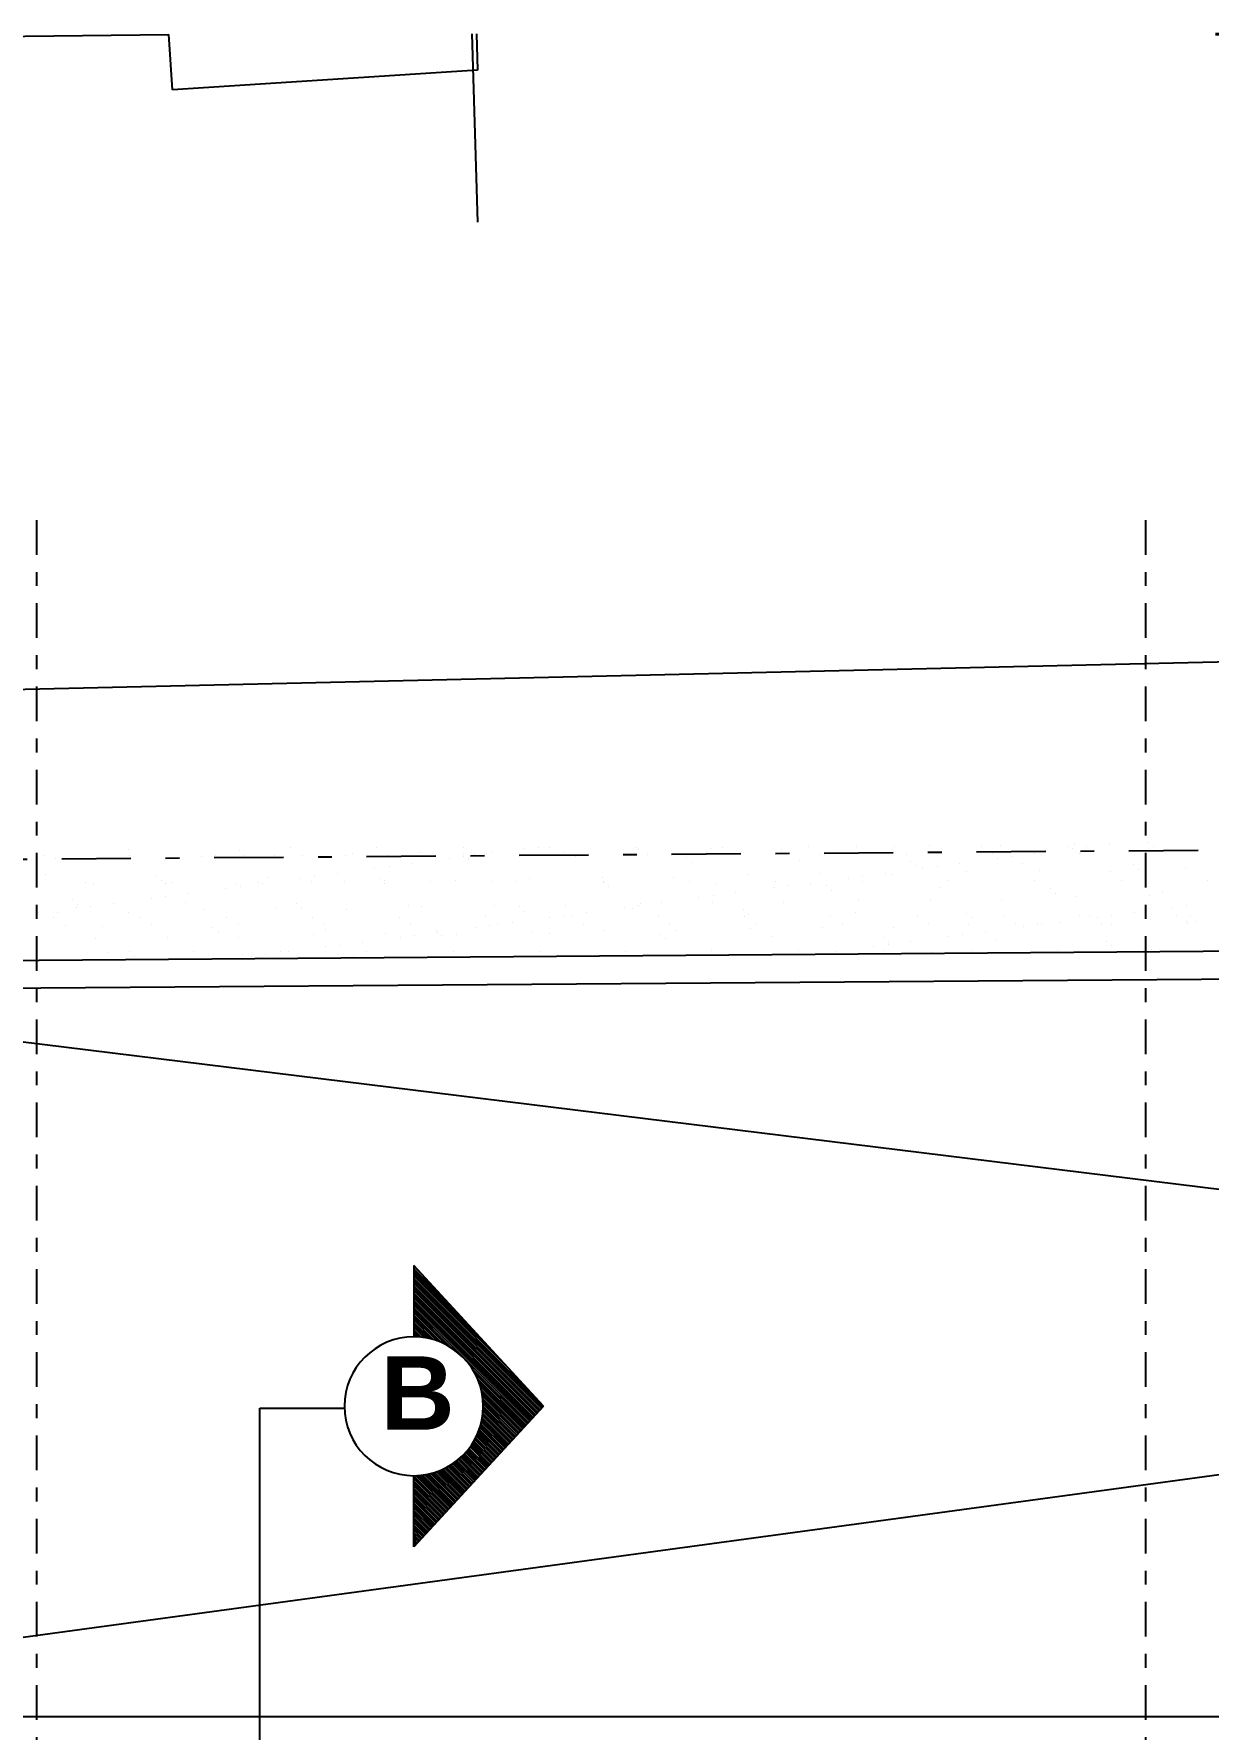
# Model space of a CAD drawing. Header units: millimetres. Extents: x 340 to 1003762, y 22 to 362022.
# Drawn here: x 420.13 to 428.6, y 106.63 to 118.85 of the extents above; entities that cross this region are included whole.
import ezdxf
from ezdxf.enums import TextEntityAlignment as Align
from ezdxf.xclip import XClip

# ---------------------------------------------------------------- set-up
doc = ezdxf.new("R2010")
doc.units = ezdxf.units.MM
doc.header["$XCLIPFRAME"] = 0
doc.linetypes.add('LSBB_P_002 - PLANTA 1° NIVEL SALA DE VENTAS$0$DASHDOT', pattern=[1, 0.5, -0.25, 0, -0.25])
doc.linetypes.add('LSBB_P_002 - PLANTA 1° NIVEL SALA DE VENTAS$0$DASHDOT2', pattern=[0.5, 0.25, -0.125, 0, -0.125])
for name, color, linetype in [('LSBB_P_002 - PLANTA 1° NIVEL SALA DE VENTAS$0$01', 8, 'Continuous'), ('LSBB_P_002 - PLANTA 1° NIVEL SALA DE VENTAS$0$CERCO', 3, 'Continuous'), ('LSBB_P_002 - PLANTA 1° NIVEL SALA DE VENTAS$0$COTAS 125', 2, 'Continuous'), ('LSBB_P_002 - PLANTA 1° NIVEL SALA DE VENTAS$0$COTAS-EXT', 4, 'Continuous'), ('LSBB_P_002 - PLANTA 1° NIVEL SALA DE VENTAS$0$EJES', 8, 'LSBB_P_002 - PLANTA 1° NIVEL SALA DE VENTAS$0$DASHDOT2'), ('LSBB_P_002 - PLANTA 1° NIVEL SALA DE VENTAS$0$HATCH', 8, 'Continuous'), ('LSBB_P_002 - PLANTA 1° NIVEL SALA DE VENTAS$0$LINEA CORTES', 7, 'Continuous'), ('LSBB_P_002 - PLANTA 1° NIVEL SALA DE VENTAS$0$MURO', 67, 'Continuous'), ('LSBB_P_002 - PLANTA 1° NIVEL SALA DE VENTAS$0$MUROS', 5, 'Continuous'), ('XREF', 7, 'Continuous')]:
    doc.layers.add(name, color=color, linetype=linetype)
doc.styles.add('LSBB_P_002 - PLANTA 1° NIVEL SALA DE VENTAS$0$ARIAL', font='')
doc.styles.add('LSBB_P_002 - PLANTA 1° NIVEL SALA DE VENTAS$0$ROMANS', font='romans')
doc.styles.add('LSBB_P_002 - PLANTA 1° NIVEL SALA DE VENTAS$0$ROMANT', font='romant')
doc.styles.get('LSBB_P_002 - PLANTA 1° NIVEL SALA DE VENTAS$0$ARIAL').set_extended_font_data('Arial', bold=True)
doc.dimstyles.new('LSBB_P_002 - PLANTA 1° NIVEL SALA DE VENTAS$0$DIMENSION-125', dxfattribs={"dimscale": 125, "dimtxt": 0.0015, "dimasz": 0.0015, "dimexe": 0.001, "dimexo": 0.0005, "dimgap": 0.0005, "dimtad": 1, "dimdec": 0, "dimlfac": 100, "dimzin": 0, "dimdsep": 46, "dimtxsty": 'LSBB_P_002 - PLANTA 1° NIVEL SALA DE VENTAS$0$ROMANS', "dimcen": 0.004, "dimclrd": 4, "dimclre": 8, "dimclrt": 3, "dimadec": 0, "dimazin": 0, "dimtfac": 1, "dimtdec": 0, "dimtix": 1, "dimtofl": 0, "dimtmove": 2, "dimatfit": 3, "dimfxl": 0, "dimtolj": 1, "dimtzin": 0, "dimarcsym": 0})

# ---------------------------------------------------------------- blocks, each defined once
blk = doc.blocks.new('*X38')
at = {"color": 0}
for p, q in [((558.133, 127.743), (558.133, 127.743)), ((558.224, 127.721), (558.224, 127.721)), ((558.749, 127.784), (558.749, 127.784)), ((558.756, 127.744), (558.756, 127.744)), ((559.276, 127.738), (559.276, 127.738)), ((559.379, 127.745), (559.379, 127.745)), ((559.549, 127.777), (559.549, 127.777)), ((559.586, 127.743), (559.586, 127.743)), ((559.799, 127.745), (559.799, 127.745)), ((559.917, 127.8), (559.917, 127.8)), ((560.002, 127.746), (560.002, 127.746)), ((560.311, 127.742), (560.311, 127.742)), ((560.362, 127.759), (560.362, 127.759)), ((560.54, 127.801), (560.54, 127.801)), ((560.625, 127.747), (560.625, 127.747)), ((560.851, 127.762), (560.851, 127.762)), ((561.065, 127.72), (561.065, 127.72)), ((561.162, 127.752), (561.162, 127.752)), ((561.163, 127.802), (561.163, 127.802)), ((561.169, 127.734), (561.169, 127.734)), ((561.247, 127.748), (561.247, 127.748)), ((561.331, 127.755), (561.331, 127.755)), ((561.375, 127.768), (561.375, 127.768)), ((561.603, 127.791), (561.603, 127.791)), ((561.707, 127.804), (561.707, 127.804)), ((561.786, 127.803), (561.786, 127.803)), ((561.87, 127.749), (561.87, 127.749)), ((561.886, 127.766), (561.886, 127.766)), ((561.974, 127.735), (561.974, 127.735)), ((562.409, 127.804), (562.409, 127.804)), ((562.426, 127.785), (562.426, 127.785)), ((562.493, 127.751), (562.493, 127.751)), ((562.774, 127.728), (562.774, 127.728)), ((562.95, 127.792), (562.95, 127.792)), ((563.032, 127.805), (563.032, 127.805)), ((563.116, 127.752), (563.116, 127.752)), ((563.462, 127.79), (563.462, 127.79)), ((563.654, 127.807), (563.654, 127.807)), ((563.739, 127.753), (563.739, 127.753)), ((564.002, 127.809), (564.002, 127.809)), ((564.277, 127.808), (564.277, 127.808)), ((564.362, 127.754), (564.362, 127.754)), ((564.525, 127.816), (564.525, 127.816)), ((564.9, 127.809), (564.9, 127.809)), ((564.984, 127.755), (564.984, 127.755)), ((565.017, 127.722), (565.017, 127.722)), ((565.037, 127.813), (565.037, 127.813)), ((565.122, 127.736), (565.122, 127.736)), ((565.284, 127.758), (565.284, 127.758)), ((565.523, 127.81), (565.523, 127.81)), ((565.556, 127.793), (565.556, 127.793)), ((565.577, 127.833), (565.577, 127.833)), ((565.607, 127.756), (565.607, 127.756)), ((565.66, 127.807), (565.66, 127.807)), ((565.823, 127.828), (565.823, 127.828)), ((566.101, 127.839), (566.101, 127.839)), ((566.146, 127.811), (566.146, 127.811)), ((566.23, 127.757), (566.23, 127.757)), ((558.148, 127.608), (558.148, 127.608)), ((558.736, 127.718), (558.736, 127.718)), ((558.948, 127.601), (558.948, 127.601)), ((560.255, 127.613), (560.255, 127.613)), ((560.526, 127.649), (560.526, 127.649)), ((560.63, 127.663), (560.63, 127.663)), ((560.793, 127.684), (560.793, 127.684)), ((561.199, 127.718), (561.199, 127.718)), ((562.811, 127.694), (562.811, 127.694)), ((563.22, 127.604), (563.22, 127.604)), ((563.586, 127.71), (563.586, 127.71)), ((563.744, 127.611), (563.744, 127.611)), ((564.207, 127.616), (564.207, 127.616)), ((564.255, 127.609), (564.255, 127.609)), ((564.387, 127.703), (564.387, 127.703)), ((564.423, 127.669), (564.423, 127.669)), ((564.479, 127.652), (564.479, 127.652)), ((564.583, 127.665), (564.583, 127.665)), ((564.746, 127.687), (564.746, 127.687)), ((564.796, 127.628), (564.796, 127.628)), ((565.199, 127.685), (565.199, 127.685)), ((565.319, 127.635), (565.319, 127.635)), ((565.831, 127.632), (565.831, 127.632)), ((565.999, 127.679), (565.999, 127.679)), ((566.036, 127.645), (566.036, 127.645)), ((566.371, 127.652), (566.371, 127.652)), ((558.437, 127.549), (558.437, 127.549)), ((558.494, 127.533), (558.494, 127.533)), ((558.985, 127.567), (558.985, 127.567)), ((559.018, 127.54), (559.018, 127.54)), ((559.06, 127.55), (559.06, 127.55)), ((559.45, 127.507), (559.45, 127.507)), ((559.53, 127.538), (559.53, 127.538)), ((559.554, 127.521), (559.554, 127.521)), ((559.683, 127.551), (559.683, 127.551)), ((559.716, 127.542), (559.716, 127.542)), ((559.76, 127.584), (559.76, 127.584)), ((559.988, 127.578), (559.988, 127.578)), ((560.07, 127.557), (560.07, 127.557)), ((560.092, 127.592), (560.092, 127.592)), ((560.305, 127.553), (560.305, 127.553)), ((560.561, 127.577), (560.561, 127.577)), ((560.593, 127.564), (560.593, 127.564)), ((560.597, 127.543), (560.597, 127.543)), ((560.928, 127.554), (560.928, 127.554)), ((561.105, 127.561), (561.105, 127.561)), ((561.373, 127.559), (561.373, 127.559)), ((561.551, 127.555), (561.551, 127.555)), ((561.645, 127.581), (561.645, 127.581)), ((562.169, 127.587), (562.169, 127.587)), ((562.173, 127.552), (562.173, 127.552)), ((562.174, 127.556), (562.174, 127.556)), ((562.21, 127.518), (562.21, 127.518)), ((562.68, 127.585), (562.68, 127.585)), ((562.797, 127.557), (562.797, 127.557)), ((562.985, 127.534), (562.985, 127.534)), ((563.402, 127.51), (563.402, 127.51)), ((563.419, 127.558), (563.419, 127.558)), ((563.507, 127.524), (563.507, 127.524)), ((563.669, 127.545), (563.669, 127.545)), ((563.785, 127.528), (563.785, 127.528)), ((563.822, 127.494), (563.822, 127.494)), ((563.941, 127.581), (563.941, 127.581)), ((564.042, 127.559), (564.042, 127.559)), ((564.045, 127.594), (564.045, 127.594)), ((564.597, 127.51), (564.597, 127.51)), ((564.665, 127.561), (564.665, 127.561)), ((565.288, 127.562), (565.288, 127.562)), ((565.398, 127.503), (565.398, 127.503)), ((565.911, 127.563), (565.911, 127.563)), ((566.21, 127.485), (566.21, 127.485)), ((566.534, 127.564), (566.534, 127.564)), ((558.347, 127.426), (558.347, 127.426)), ((558.373, 127.366), (558.373, 127.366)), ((558.384, 127.392), (558.384, 127.392)), ((558.477, 127.379), (558.477, 127.379)), ((558.64, 127.401), (558.64, 127.401)), ((558.911, 127.436), (558.911, 127.436)), ((559.015, 127.45), (559.015, 127.45)), ((559.159, 127.408), (559.159, 127.408)), ((559.178, 127.471), (559.178, 127.471)), ((559.812, 127.359), (559.812, 127.359)), ((559.959, 127.401), (559.959, 127.401)), ((559.996, 127.367), (559.996, 127.367)), ((560.323, 127.357), (560.323, 127.357)), ((560.771, 127.383), (560.771, 127.383)), ((560.864, 127.376), (560.864, 127.376)), ((561.387, 127.383), (561.387, 127.383)), ((561.572, 127.377), (561.572, 127.377)), ((561.899, 127.38), (561.899, 127.38)), ((562.326, 127.368), (562.326, 127.368)), ((562.384, 127.359), (562.384, 127.359)), ((562.43, 127.382), (562.43, 127.382)), ((562.439, 127.4), (562.439, 127.4)), ((562.592, 127.403), (562.592, 127.403)), ((562.864, 127.439), (562.864, 127.439)), ((562.962, 127.407), (562.962, 127.407)), ((562.968, 127.453), (562.968, 127.453)), ((563.131, 127.474), (563.131, 127.474)), ((563.474, 127.404), (563.474, 127.404)), ((564.014, 127.424), (564.014, 127.424)), ((564.538, 127.43), (564.538, 127.43)), ((565.049, 127.428), (565.049, 127.428)), ((565.435, 127.469), (565.435, 127.469)), ((565.59, 127.447), (565.59, 127.447)), ((566.113, 127.454), (566.113, 127.454)), ((566.279, 127.371), (566.279, 127.371)), ((566.383, 127.384), (566.383, 127.384)), ((558.101, 127.33), (558.101, 127.33)), ((558.21, 127.296), (558.21, 127.296)), ((558.237, 127.336), (558.237, 127.336)), ((558.295, 127.242), (558.295, 127.242)), ((558.558, 127.232), (558.558, 127.232)), ((558.748, 127.333), (558.748, 127.333)), ((558.833, 127.297), (558.833, 127.297)), ((558.918, 127.243), (558.918, 127.243)), ((559.288, 127.353), (559.288, 127.353)), ((559.456, 127.298), (559.456, 127.298)), ((559.54, 127.244), (559.54, 127.244)), ((560.079, 127.299), (560.079, 127.299)), ((560.163, 127.245), (560.163, 127.245)), ((560.702, 127.3), (560.702, 127.3)), ((560.786, 127.246), (560.786, 127.246)), ((561.325, 127.301), (561.325, 127.301)), ((561.353, 127.24), (561.353, 127.24)), ((561.409, 127.247), (561.409, 127.247)), ((561.516, 127.261), (561.516, 127.261)), ((561.609, 127.343), (561.609, 127.343)), ((561.787, 127.297), (561.787, 127.297)), ((561.891, 127.311), (561.891, 127.311)), ((561.947, 127.302), (561.947, 127.302)), ((562.032, 127.249), (562.032, 127.249)), ((562.054, 127.332), (562.054, 127.332)), ((562.57, 127.303), (562.57, 127.303)), ((562.655, 127.25), (562.655, 127.25)), ((563.184, 127.352), (563.184, 127.352)), ((563.193, 127.305), (563.193, 127.305)), ((563.221, 127.318), (563.221, 127.318)), ((563.277, 127.251), (563.277, 127.251)), ((563.816, 127.306), (563.816, 127.306)), ((563.9, 127.252), (563.9, 127.252)), ((563.996, 127.334), (563.996, 127.334)), ((564.439, 127.307), (564.439, 127.307)), ((564.523, 127.253), (564.523, 127.253)), ((564.796, 127.327), (564.796, 127.327)), ((564.808, 127.243), (564.808, 127.243)), ((564.833, 127.294), (564.833, 127.294)), ((565.062, 127.308), (565.062, 127.308)), ((565.146, 127.254), (565.146, 127.254)), ((565.306, 127.243), (565.306, 127.243)), ((565.332, 127.249), (565.332, 127.249)), ((565.469, 127.264), (565.469, 127.264)), ((565.609, 127.31), (565.609, 127.31)), ((565.684, 127.309), (565.684, 127.309)), ((565.74, 127.3), (565.74, 127.3)), ((565.769, 127.255), (565.769, 127.255)), ((565.843, 127.247), (565.843, 127.247)), ((565.844, 127.313), (565.844, 127.313)), ((566.007, 127.335), (566.007, 127.335)), ((566.307, 127.31), (566.307, 127.31)), ((566.384, 127.266), (566.384, 127.266)), ((566.392, 127.257), (566.392, 127.257)), ((566.409, 127.303), (566.409, 127.303)), ((566.446, 127.269), (566.446, 127.269)), ((558.507, 127.148), (558.507, 127.148)), ((559.031, 127.155), (559.031, 127.155)), ((559.358, 127.226), (559.358, 127.226)), ((559.395, 127.192), (559.395, 127.192)), ((559.542, 127.152), (559.542, 127.152)), ((560.082, 127.172), (560.082, 127.172)), ((560.17, 127.208), (560.17, 127.208)), ((560.439, 127.12), (560.439, 127.12)), ((560.606, 127.178), (560.606, 127.178)), ((560.711, 127.155), (560.711, 127.155)), ((560.815, 127.169), (560.815, 127.169)), ((560.97, 127.201), (560.97, 127.201)), ((560.977, 127.191), (560.977, 127.191)), ((561.007, 127.167), (561.007, 127.167)), ((561.117, 127.176), (561.117, 127.176)), ((561.249, 127.226), (561.249, 127.226)), ((561.658, 127.195), (561.658, 127.195)), ((561.783, 127.183), (561.783, 127.183)), ((562.181, 127.202), (562.181, 127.202)), ((562.583, 127.176), (562.583, 127.176)), ((562.62, 127.143), (562.62, 127.143)), ((562.693, 127.2), (562.693, 127.2)), ((563.233, 127.219), (563.233, 127.219)), ((563.395, 127.159), (563.395, 127.159)), ((563.756, 127.226), (563.756, 127.226)), ((564.195, 127.152), (564.195, 127.152)), ((564.232, 127.118), (564.232, 127.118)), ((564.268, 127.223), (564.268, 127.223)), ((564.392, 127.122), (564.392, 127.122)), ((564.664, 127.158), (564.664, 127.158)), ((564.768, 127.172), (564.768, 127.172)), ((564.93, 127.193), (564.93, 127.193)), ((565.007, 127.134), (565.007, 127.134)), ((565.202, 127.229), (565.202, 127.229)), ((565.808, 127.127), (565.808, 127.127)), ((558.598, 127.048), (558.598, 127.048)), ((558.757, 127.05), (558.757, 127.05)), ((558.794, 127.016), (558.794, 127.016)), ((559.221, 127.05), (559.221, 127.05)), ((559.569, 127.032), (559.569, 127.032)), ((559.634, 127.014), (559.634, 127.014)), ((559.738, 127.027), (559.738, 127.027)), ((559.844, 127.051), (559.844, 127.051)), ((559.901, 127.049), (559.901, 127.049)), ((560.172, 127.085), (560.172, 127.085)), ((560.276, 127.098), (560.276, 127.098)), ((560.369, 127.025), (560.369, 127.025)), ((560.467, 127.052), (560.467, 127.052)), ((561.09, 127.053), (561.09, 127.053)), ((561.713, 127.054), (561.713, 127.054)), ((562.335, 127.055), (562.335, 127.055)), ((562.958, 127.056), (562.958, 127.056)), ((563.581, 127.057), (563.581, 127.057)), ((563.691, 127.03), (563.691, 127.03)), ((563.854, 127.051), (563.854, 127.051)), ((564.027, 127.038), (564.027, 127.038)), ((564.125, 127.087), (564.125, 127.087)), ((564.204, 127.059), (564.204, 127.059)), ((564.229, 127.101), (564.229, 127.101)), ((564.55, 127.045), (564.55, 127.045)), ((564.827, 127.06), (564.827, 127.06)), ((565.062, 127.042), (565.062, 127.042)), ((565.449, 127.061), (565.449, 127.061)), ((565.602, 127.062), (565.602, 127.062)), ((565.844, 127.094), (565.844, 127.094)), ((566.072, 127.062), (566.072, 127.062)), ((566.126, 127.069), (566.126, 127.069))]:
    blk.add_line(p, q, dxfattribs=at)
blk = doc.blocks.new('*D71')
at = {"layer": 'LSBB_P_002 - PLANTA 1° NIVEL SALA DE VENTAS$0$COTAS 125', "color": 8, "linetype": 'Continuous', "lineweight": -2, "transparency": 16777216}
for p, q in [((878.274, 328.856), (878.246, 330.054)), ((829.354, 327.737), (829.326, 328.934))]:
    blk.add_line(p, q, dxfattribs=at)
at = {"layer": 'LSBB_P_002 - PLANTA 1° NIVEL SALA DE VENTAS$0$COTAS 125', "linetype": 'Continuous', "lineweight": -2, "transparency": 16777216}
blk.add_line((829.517, 328.814), (878.062, 329.925), dxfattribs=at)
at = {"layer": 'LSBB_P_002 - PLANTA 1° NIVEL SALA DE VENTAS$0$COTAS 125', "transparency": 16777216}
for points in [[(878.061, 329.956), (878.063, 329.893), (878.249, 329.929)], [(829.516, 328.845), (829.517, 328.782), (829.329, 328.809)]]:
    blk.add_solid(points, dxfattribs=at)
at = {"layer": 'LSBB_P_002 - PLANTA 1° NIVEL SALA DE VENTAS$0$COTAS 125', "color": 2, "transparency": 16777216, "insert": (853.786, 329.525), "char_height": 0.1875, "attachment_point": 5, "rotation": 1.3113, "style": 'LSBB_P_002 - PLANTA 1° NIVEL SALA DE VENTAS$0$ROMANS'}
blk.add_mtext('\\A1;4893', dxfattribs=at)
blk = doc.blocks.new('LSBB_P_002 - PLANTA 1° NIVEL SALA DE VENTAS', base_point=(223.57, 14.22))
at = {"layer": 'LSBB_P_002 - PLANTA 1° NIVEL SALA DE VENTAS$0$LINEA CORTES', "linetype": 'Continuous'}
h = blk.add_hatch(dxfattribs=at)
h.set_pattern_fill('ANSI31', color=250, scale=0.392, angle=270, style=0)
h.set_pattern_definition([(315, (1894.118409, 465.840807), (0.008800651, 0.008800651), [])])
edge = h.paths.add_edge_path()
edge.add_line((838.161, 323.277), (838.161, 322.763))
edge.add_line((838.161, 322.763), (839.097, 323.777))
edge.add_line((839.097, 323.777), (838.161, 324.791))
edge.add_line((838.161, 324.791), (838.161, 324.278))
edge.add_ellipse((838.161, 323.777), major_axis=(0.354, 0.354), ratio=1, start_angle=225, end_angle=405, ccw=False)
at = {"layer": 'LSBB_P_002 - PLANTA 1° NIVEL SALA DE VENTAS$0$01'}
for p, q in [((831.139, 321.541), (877.41, 327.83)), ((874.814, 321.541), (832.539, 326.747))]:
    blk.add_line(p, q, dxfattribs=at)
at = {"layer": 'LSBB_P_002 - PLANTA 1° NIVEL SALA DE VENTAS$0$CERCO'}
for p, q in [((838.033, 351.654), (838.621, 332.313)), ((838.342, 342.588), (838.621, 333.411)), ((838.342, 342.588), (838.621, 333.411)), ((829.302, 333.581), (836.394, 333.668)), ((829.302, 333.581), (836.394, 333.668)), ((829.302, 333.581), (836.394, 333.668)), ((838.621, 333.411), (836.42, 333.269)), ((838.621, 333.411), (836.42, 333.269)), ((838.621, 333.411), (836.42, 333.269))]:
    blk.add_line(p, q, dxfattribs=at)
at = {"layer": 'LSBB_P_002 - PLANTA 1° NIVEL SALA DE VENTAS$0$EJES'}
for p, q in [((835.439, 330.166), (835.439, 242.519)), ((843.439, 330.166), (843.439, 242.519))]:
    blk.add_line(p, q, dxfattribs=at)
at = {"layer": 'LSBB_P_002 - PLANTA 1° NIVEL SALA DE VENTAS$0$LINEA CORTES', "color": 1, "linetype": 'Continuous'}
for p, q in [((838.161, 324.791), (838.161, 324.278)), ((839.097, 323.777), (838.161, 324.791)), ((839.097, 323.777), (838.161, 322.763)), ((838.161, 322.763), (838.161, 323.277))]:
    blk.add_line(p, q, dxfattribs=at)
at = {"layer": 'LSBB_P_002 - PLANTA 1° NIVEL SALA DE VENTAS$0$LINEA CORTES', "color": 1, "ltscale": 3}
for p, q in [((837.05, 320.408), (837.05, 323.763)), ((837.05, 323.763), (837.656, 323.763))]:
    blk.add_line(p, q, dxfattribs=at)
at = {"layer": 'LSBB_P_002 - PLANTA 1° NIVEL SALA DE VENTAS$0$LINEA CORTES', "color": 1, "linetype": 'Continuous'}
blk.add_ellipse((838.161, 323.777), major_axis=(-0.354, 0.354), ratio=1, start_param=3.926991, end_param=10.210176, dxfattribs=at)
at = {"layer": 'LSBB_P_002 - PLANTA 1° NIVEL SALA DE VENTAS$0$MURO', "color": 3}
blk.add_line((836.42, 333.269), (836.394, 333.668), dxfattribs=at)
blk.add_line((836.42, 333.269), (836.394, 333.668), dxfattribs=at)
blk.add_line((836.42, 333.269), (836.394, 333.668), dxfattribs=at)
at = {"layer": 'LSBB_P_002 - PLANTA 1° NIVEL SALA DE VENTAS$0$MUROS', "color": 9}
for p, q in [((853.741, 327.13), (829.445, 326.945)), ((853.742, 326.93), (829.651, 326.746))]:
    blk.add_line(p, q, dxfattribs=at)
at = {"layer": 'LSBB_P_002 - PLANTA 1° NIVEL SALA DE VENTAS$0$MUROS', "color": 5}
blk.add_line((824.874, 321.541), (874.814, 321.541), dxfattribs=at)
at = {"layer": 'LSBB_P_002 - PLANTA 1° NIVEL SALA DE VENTAS$0$MUROS', "color": 1, "linetype": 'LSBB_P_002 - PLANTA 1° NIVEL SALA DE VENTAS$0$DASHDOT'}
blk.add_lwpolyline([(874.814, 246.014), (884.022, 245.874), (878.275, 328.794), (853.72, 327.859), (829.355, 327.674), (828.944, 342.588)], dxfattribs=at)
at = {"layer": 'LSBB_P_002 - PLANTA 1° NIVEL SALA DE VENTAS$0$HATCH'}
blk.add_blockref('*X38', (277.354, 200.004), dxfattribs=at)
at = {"layer": 'LSBB_P_002 - PLANTA 1° NIVEL SALA DE VENTAS$0$COTAS-EXT', "color": 4, "style": 'LSBB_P_002 - PLANTA 1° NIVEL SALA DE VENTAS$0$ROMANT', "width": 0.9}
blk.add_text('OTRAS PROPIEDADES', height=0.4, rotation=359.4576, dxfattribs=at).set_placement((843.514, 333.674))
at = {"layer": 'LSBB_P_002 - PLANTA 1° NIVEL SALA DE VENTAS$0$LINEA CORTES', "color": 1, "linetype": 'Continuous', "style": 'LSBB_P_002 - PLANTA 1° NIVEL SALA DE VENTAS$0$ARIAL', "text_generation_flag": 6}
blk.add_text('B', height=0.53, rotation=180, dxfattribs=at).set_placement((838.188, 323.872), align=Align.MIDDLE_CENTER)
at = {"layer": 'LSBB_P_002 - PLANTA 1° NIVEL SALA DE VENTAS$0$COTAS 125', "color": 2}
dim = blk.add_aligned_dim(p1=(829.355, 327.674), p2=(878.275, 328.794), distance=1.135, dimstyle='LSBB_P_002 - PLANTA 1° NIVEL SALA DE VENTAS$0$DIMENSION-125', override={"dimclrd": 256, "dimclrt": 2, "dimfxl": 0.005}, dxfattribs=at)
dim.commit()
dim.dimension.update_dxf_attribs({"geometry": '*D71', "text_midpoint": (853.786, 329.525)})

msp = doc.modelspace()

# ---------------------------------------------------------------- block references
at = {"layer": 'XREF'}
ref = msp.add_blockref('LSBB_P_002 - PLANTA 1° NIVEL SALA DE VENTAS', (-191.719, -200.6), dxfattribs=at)
XClip(ref).set_block_clipping_path([(755.454857474, 236.6800249606), (887.3150098981, 333.6713636781)])

doc.saveas('drawing.dxf')
